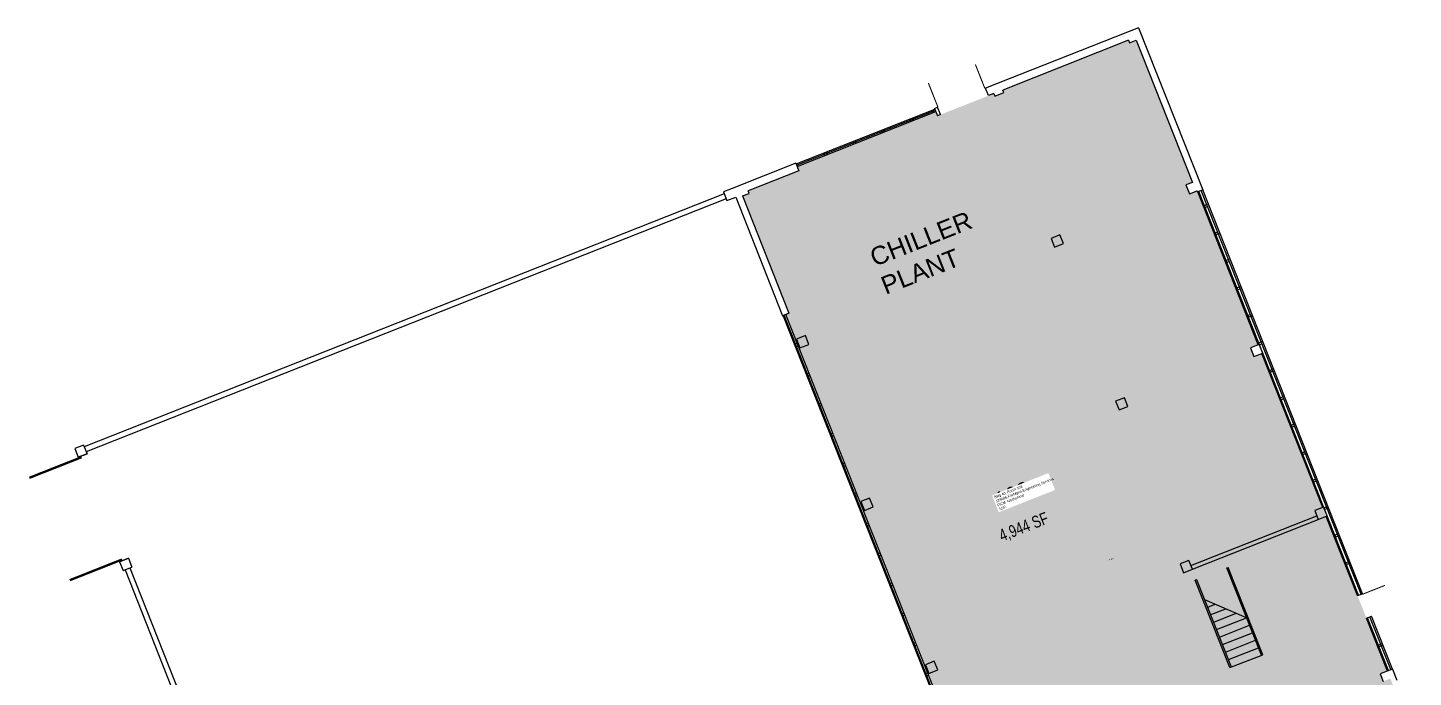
# Model space of a CAD drawing. Header units: inches. Extents: x 131918565 to 131921035, y 67963340 to 67966111.
# Drawn here: x 131918565 to 131920630, y 67965143 to 67966111 of the extents above; entities that cross this region are included whole.
import ezdxf
from ezdxf.enums import TextEntityAlignment as Align

# ---------------------------------------------------------------- set-up
doc = ezdxf.new("R2010")
doc.units = ezdxf.units.IN
doc.header["$LTSCALE"] = 10
doc.header["$MEASUREMENT"] = 0
for name, color, linetype in [('A-DOOR', 2, 'CONTINUOUS'), ('A-FLOR', 3, 'CONTINUOUS'), ('A-GLAZ', 1, 'CONTINUOUS'), ('A-IDEN-RNUM', 7, 'CONTINUOUS'), ('A-IDEN-SNUM', 4, 'CONTINUOUS'), ('A-IDEN-TEXT', 4, 'CONTINUOUS'), ('A-IDEN-VNUM', 4, 'CONTINUOUS'), ('A-WALL', 5, 'CONTINUOUS'), ('AREA-TEXT', 3, 'CONTINUOUS'), ('Rooms-Category-Color', 7, 'CONTINUOUS'), ('Rooms-College-Color', 7, 'CONTINUOUS'), ('Rooms-Department-Color', 7, 'CONTINUOUS'), ('Rooms-Division-Color', 7, 'CONTINUOUS'), ('Rooms-Information', 7, 'CONTINUOUS')]:
    doc.layers.add(name, color=color, linetype=linetype)
doc.styles.add('Annotative', font='arial.ttf')
doc.styles.add('CP_AREA', font='arial.ttf', dxfattribs={"height": 15})
doc.styles.add('CP_ROOMSNUMBER', font='arial.ttf', dxfattribs={"height": 1})
doc.styles.add('CP_ROOMVNUMBER', font='arial.ttf', dxfattribs={"width": 0.85, "height": 0.075})

msp = doc.modelspace()

# ---------------------------------------------------------------- hatches: boundary and pattern name
at = {"layer": 'Rooms-Category-Color', "true_color": 0xadadad}
msp.add_hatch(color=253, dxfattribs=at).paths.add_polyline_path([(131919749.7, 67965544.9), (131919940.3, 67965064.2), (131919945, 67965066), (131920036.6, 67964833.3), (131920136.6, 67964872.9), (131920141.3, 67964861), (131920629.9, 67965054.3), (131920595.7, 67965140.8), (131920585, 67965136.5), (131920580.6, 67965147.7), (131920591.3, 67965151.9), (131920500, 67965382.5), (131920404, 67965625.2), (131920392.4, 67965620.6), (131920387.2, 67965633.7), (131920398.8, 67965638.3), (131920340, 67965787.1), (131920308, 67965867.9), (131920296.4, 67965863.3), (131920291.2, 67965876.4), (131920301, 67965880.2), (131920217.1, 67966092.2), (131920207.3, 67966088.3), (131920205.8, 67966092.1), (131920018.1, 67966017.9), (131920019.6, 67966014.1), (131920006.5, 67966008.9), (131920005, 67966012.7), (131919920.9, 67965979.4), (131919918.3, 67965985.9), (131919711.5, 67965904.1), (131919714.1, 67965897.6), (131919638.7, 67965867.7), (131919640.2, 67965863.9), (131919630.4, 67965860.1), (131919699.5, 67965685.3), (131919694.5, 67965683.3), (131919746.8, 67965552.3)])
at = {"layer": 'Rooms-College-Color', "true_color": 0xadadad}
msp.add_hatch(color=253, dxfattribs=at).paths.add_polyline_path([(131919749.7, 67965544.9), (131919940.3, 67965064.2), (131919945, 67965066), (131920036.6, 67964833.3), (131920136.6, 67964872.9), (131920141.3, 67964861), (131920629.9, 67965054.3), (131920595.7, 67965140.8), (131920585, 67965136.5), (131920580.6, 67965147.7), (131920591.3, 67965151.9), (131920500, 67965382.5), (131920404, 67965625.2), (131920392.4, 67965620.6), (131920387.2, 67965633.7), (131920398.8, 67965638.3), (131920340, 67965787.1), (131920308, 67965867.9), (131920296.4, 67965863.3), (131920291.2, 67965876.4), (131920301, 67965880.2), (131920217.1, 67966092.2), (131920207.3, 67966088.3), (131920205.8, 67966092.1), (131920018.1, 67966017.9), (131920019.6, 67966014.1), (131920006.5, 67966008.9), (131920005, 67966012.7), (131919920.9, 67965979.4), (131919918.3, 67965985.9), (131919711.5, 67965904.1), (131919714.1, 67965897.6), (131919638.7, 67965867.7), (131919640.2, 67965863.9), (131919630.4, 67965860.1), (131919699.5, 67965685.3), (131919694.5, 67965683.3), (131919746.8, 67965552.3)])
at = {"layer": 'Rooms-Department-Color', "true_color": 0xacacac}
msp.add_hatch(color=253, dxfattribs=at).paths.add_polyline_path([(131919749.7, 67965544.9), (131919940.3, 67965064.2), (131919945, 67965066), (131920036.6, 67964833.3), (131920136.6, 67964872.9), (131920141.3, 67964861), (131920629.9, 67965054.3), (131920595.7, 67965140.8), (131920585, 67965136.5), (131920580.6, 67965147.7), (131920591.3, 67965151.9), (131920500, 67965382.5), (131920404, 67965625.2), (131920392.4, 67965620.6), (131920387.2, 67965633.7), (131920398.8, 67965638.3), (131920340, 67965787.1), (131920308, 67965867.9), (131920296.4, 67965863.3), (131920291.2, 67965876.4), (131920301, 67965880.2), (131920217.1, 67966092.2), (131920207.3, 67966088.3), (131920205.8, 67966092.1), (131920018.1, 67966017.9), (131920019.6, 67966014.1), (131920006.5, 67966008.9), (131920005, 67966012.7), (131919920.9, 67965979.4), (131919918.3, 67965985.9), (131919711.5, 67965904.1), (131919714.1, 67965897.6), (131919638.7, 67965867.7), (131919640.2, 67965863.9), (131919630.4, 67965860.1), (131919699.5, 67965685.3), (131919694.5, 67965683.3), (131919746.8, 67965552.3)])
at = {"layer": 'Rooms-Division-Color', "true_color": 0xadadad}
msp.add_hatch(color=253, dxfattribs=at).paths.add_polyline_path([(131919749.7, 67965544.9), (131919940.3, 67965064.2), (131919945, 67965066), (131920036.6, 67964833.3), (131920136.6, 67964872.9), (131920141.3, 67964861), (131920629.9, 67965054.3), (131920595.7, 67965140.8), (131920585, 67965136.5), (131920580.6, 67965147.7), (131920591.3, 67965151.9), (131920500, 67965382.5), (131920404, 67965625.2), (131920392.4, 67965620.6), (131920387.2, 67965633.7), (131920398.8, 67965638.3), (131920340, 67965787.1), (131920308, 67965867.9), (131920296.4, 67965863.3), (131920291.2, 67965876.4), (131920301, 67965880.2), (131920217.1, 67966092.2), (131920207.3, 67966088.3), (131920205.8, 67966092.1), (131920018.1, 67966017.9), (131920019.6, 67966014.1), (131920006.5, 67966008.9), (131920005, 67966012.7), (131919920.9, 67965979.4), (131919918.3, 67965985.9), (131919711.5, 67965904.1), (131919714.1, 67965897.6), (131919638.7, 67965867.7), (131919640.2, 67965863.9), (131919630.4, 67965860.1), (131919699.5, 67965685.3), (131919694.5, 67965683.3), (131919746.8, 67965552.3)])

# ---------------------------------------------------------------- linework, layer by layer
at = {"layer": 'A-DOOR'}
for points in [[(131919991.6, 67966020.3, 1.6, 1.6, 0), (131919977.4, 67966056, 0, 0, 0), (131919978.2, 67966056.3, 0, 0, 0.414214), (131919956.6, 67966006.4, 0, 0, 0.414214)], [(131919921.6, 67965992.6, 1.6, 1.6, 0), (131919907.4, 67966028.3, 0, 0, 0), (131919906.7, 67966028, 0, 0, -0.414214), (131919956.6, 67966006.4, 0, 0, -0.414214)], [(131918645.7, 67965470.7, 3.49, 3.49, 0), (131918567.8, 67965439.9, 0, 0, 0), (131918567.1, 67965441.5, 0, 0, 0.414214), (131918675.9, 67965394.4, 0, 0, 0.414214)], [(131918706, 67965318.2, 3.49, 3.49, 0), (131918628.1, 67965287.3, 0, 0, 0), (131918628.8, 67965285.7, 0, 0, -0.414214), (131918675.9, 67965394.4, 0, 0, -0.414214)], [(131920554.2, 67965266.4, 1.5, 1.5, 0), (131920587.7, 67965279.6, 0, 0, 0), (131920587.4, 67965280.3, 0, 0, -0.414214), (131920567.2, 67965233.6, 0, 0, -0.414214)]]:
    msp.add_lwpolyline(points, format="xyseb", dxfattribs=at)
at = {"layer": 'A-FLOR'}
for p, q in [((131920352.1, 67965305.8), (131920354, 67965306.5)), ((131920403.6, 67965175.5), (131920352.1, 67965305.8)), ((131920405.5, 67965176.3), (131920354, 67965306.5)), ((131920307.5, 67965288.1), (131920305.1, 67965287.2)), ((131920356.7, 67965157), (131920305.1, 67965287.2)), ((131920359, 67965157.9), (131920307.5, 67965288.1)), ((131920381.5, 67965231.3), (131920319.2, 67965258.3)), ((131920323.7, 67965247.2), (131920334.8, 67965251.6)), ((131920328.1, 67965236), (131920350.4, 67965244.8)), ((131920332.5, 67965224.8), (131920366, 67965238.1)), ((131920336.9, 67965213.7), (131920381.5, 67965231.3)), ((131920341.3, 67965202.5), (131920386, 67965220.2)), ((131920345.7, 67965191.4), (131920390.4, 67965209)), ((131920350.2, 67965180.2), (131920394.8, 67965197.9)), ((131920354.6, 67965169), (131920399.2, 67965186.7)), ((131920356.7, 67965157), (131920405.5, 67965176.3))]:
    msp.add_line(p, q, dxfattribs=at)
at = {"layer": 'A-GLAZ'}
for p, q in [((131919710.4, 67965907.9), (131919916.8, 67965989.6)), ((131919710.4, 67965907.9), (131919916.8, 67965989.6)), ((131919710.8, 67965905.9), (131919917.2, 67965987.6)), ((131919711.8, 67965904.2), (131919918.3, 67965985.9)), ((131919879.5, 67965974.9), (131919881, 67965971.2)), ((131919883.3, 67965976.3), (131919884.7, 67965972.6)), ((131919836.8, 67965958), (131919838.3, 67965954.2)), ((131919840.5, 67965959.4), (131919842, 67965955.7)), ((131919794.1, 67965941.1), (131919795.5, 67965937.3)), ((131919797.8, 67965942.5), (131919799.3, 67965938.8)), ((131919751.3, 67965924.1), (131919752.8, 67965920.4)), ((131919755, 67965925.6), (131919756.5, 67965921.9)), ((131920398.8, 67965638.3), (131920308.7, 67965866.1)), ((131920548.3, 67965264.9), (131920310.2, 67965866.7)), ((131920552.1, 67965266.3), (131920314, 67965868.2)), ((131920554.3, 67965267.2), (131920316.2, 67965869.1)), ((131920322.7, 67965847.3), (131920318.9, 67965845.8)), ((131920320, 67965843), (131920318.9, 67965845.8)), ((131920323.8, 67965844.5), (131920320, 67965843)), ((131920338.9, 67965806.3), (131920335.1, 67965804.9)), ((131920336.2, 67965802.1), (131920335.1, 67965804.9)), ((131920340, 67965803.6), (131920336.2, 67965802.1)), ((131920355.1, 67965765.4), (131920351.3, 67965763.9)), ((131920352.4, 67965761.1), (131920351.3, 67965763.9)), ((131920356.2, 67965762.6), (131920352.4, 67965761.1)), ((131920371.3, 67965724.4), (131920367.5, 67965723)), ((131920368.6, 67965720.2), (131920367.5, 67965723)), ((131920372.4, 67965721.6), (131920368.6, 67965720.2)), ((131919690.2, 67965681.6), (131919699.5, 67965685.3)), ((131919936.2, 67965062.6), (131919691.2, 67965682)), ((131919937.7, 67965063.2), (131919692.7, 67965682.6)), ((131919940, 67965064), (131919694.9, 67965683.4)), ((131920387.5, 67965683.5), (131920383.7, 67965682)), ((131920384.8, 67965679.2), (131920383.7, 67965682)), ((131920388.6, 67965680.7), (131920384.8, 67965679.2)), ((131920403.7, 67965642.5), (131920399.9, 67965641)), ((131919708.1, 67965639.1), (131919711.8, 67965640.6)), ((131919709.6, 67965635.4), (131919713.3, 67965636.9)), ((131920401, 67965638.3), (131920399.9, 67965641)), ((131920404.8, 67965639.7), (131920401, 67965638.3)), ((131920494.9, 67965395.6), (131920404, 67965625.2)), ((131920419.9, 67965601.6), (131920416.1, 67965600.1)), ((131919725.8, 67965594.5), (131919729.5, 67965596)), ((131919727.3, 67965590.8), (131919731, 67965592.2)), ((131920417.2, 67965597.3), (131920416.1, 67965600.1)), ((131920421, 67965598.8), (131920417.2, 67965597.3)), ((131920436.1, 67965560.6), (131920432.3, 67965559.1)), ((131919743.4, 67965549.9), (131919747.2, 67965551.3)), ((131919744.9, 67965546.1), (131919748.6, 67965547.6)), ((131920433.4, 67965556.4), (131920432.3, 67965559.1)), ((131920437.2, 67965557.8), (131920433.4, 67965556.4)), ((131920452.3, 67965519.7), (131920448.5, 67965518.2)), ((131919761.1, 67965505.2), (131919764.8, 67965506.7)), ((131919762.6, 67965501.5), (131919766.3, 67965503)), ((131920449.6, 67965515.4), (131920448.5, 67965518.2)), ((131920453.4, 67965516.9), (131920449.6, 67965515.4)), ((131920468.5, 67965478.7), (131920464.7, 67965477.2)), ((131920465.9, 67965474.5), (131920464.7, 67965477.2)), ((131919778.8, 67965460.6), (131919782.5, 67965462.1)), ((131919780.2, 67965456.9), (131919784, 67965458.3)), ((131920469.6, 67965475.9), (131920465.9, 67965474.5)), ((131920484.7, 67965437.8), (131920480.9, 67965436.3)), ((131920482.1, 67965433.5), (131920480.9, 67965436.3)), ((131919796.4, 67965416), (131919800.1, 67965417.4)), ((131920485.8, 67965435), (131920482.1, 67965433.5)), ((131919797.9, 67965412.2), (131919801.6, 67965413.7)), ((131920500.9, 67965396.8), (131920497.2, 67965395.3)), ((131920498.3, 67965392.6), (131920497.2, 67965395.3)), ((131920502, 67965394), (131920498.3, 67965392.6)), ((131920546.8, 67965264.3), (131920500, 67965382.5)), ((131919814.1, 67965371.3), (131919817.8, 67965372.8)), ((131919815.6, 67965367.6), (131919819.3, 67965369.1)), ((131920517.1, 67965355.9), (131920513.4, 67965354.4)), ((131920514.5, 67965351.6), (131920513.4, 67965354.4)), ((131920518.2, 67965353.1), (131920514.5, 67965351.6)), ((131919831.7, 67965326.7), (131919835.5, 67965328.2)), ((131919833.2, 67965323), (131919836.9, 67965324.4)), ((131920533.3, 67965314.9), (131920529.6, 67965313.4)), ((131920530.7, 67965310.7), (131920529.6, 67965313.4)), ((131920534.4, 67965312.1), (131920530.7, 67965310.7)), ((131919849.4, 67965282.1), (131919853.1, 67965283.5)), ((131919850.9, 67965278.3), (131919854.6, 67965279.8)), ((131919867.1, 67965237.4), (131919870.8, 67965238.9)), ((131919868.5, 67965233.7), (131919872.3, 67965235.2)), ((131920591.3, 67965151.9), (131920560.1, 67965230.8)), ((131920592.8, 67965152.5), (131920561.6, 67965231.4)), ((131920596.5, 67965154), (131920565.3, 67965232.9)), ((131920598.8, 67965154.9), (131920567.5, 67965233.7)), ((131919884.7, 67965192.8), (131919888.4, 67965194.3)), ((131919886.2, 67965189.1), (131919889.9, 67965190.5)), ((131920581.9, 67965192.1), (131920578.2, 67965190.6)), ((131920579.3, 67965187.8), (131920578.2, 67965190.6)), ((131920583, 67965189.3), (131920579.3, 67965187.8)), ((131919902.4, 67965148.2), (131919906.1, 67965149.6)), ((131919903.9, 67965144.4), (131919907.6, 67965145.9))]:
    msp.add_line(p, q, dxfattribs=at)
at = {"layer": 'A-WALL'}
for p, q in [((131920220.5, 67966110.9), (131919992.7, 67966020.7)), ((131920220.5, 67966110.9), (131920316.2, 67965869.1)), ((131920205.8, 67966092.1), (131920018.1, 67966017.9)), ((131920205.8, 67966092.1), (131920207.3, 67966088.3)), ((131920207.3, 67966088.3), (131920217.1, 67966092.2)), ((131920217.1, 67966092.2), (131920301, 67965880.2)), ((131919997.1, 67966009.6), (131919992.7, 67966020.7)), ((131920006.5, 67966008.9), (131920019.6, 67966014.1)), ((131920019.6, 67966014.1), (131920018.1, 67966017.9)), ((131920005, 67966012.7), (131919997.1, 67966009.6)), ((131920005, 67966012.7), (131920006.5, 67966008.9)), ((131919916.4, 67965990.5), (131919921.2, 67965992.4)), ((131919916.4, 67965990.5), (131919920.9, 67965979.4)), ((131919925.6, 67965981.3), (131919920.9, 67965979.4)), ((131919925.6, 67965981.3), (131919921.2, 67965992.4)), ((131919710, 67965908.9), (131919615.2, 67965871.3)), ((131919714.4, 67965897.7), (131919638.7, 67965867.7)), ((131919710, 67965908.9), (131919714.4, 67965897.7)), ((131919615.2, 67965871.3), (131919602.1, 67965866.2)), ((131920301, 67965880.2), (131920291.2, 67965876.4)), ((131920291.2, 67965876.4), (131920296.4, 67965863.3)), ((131919603.3, 67965863.4), (131918649.7, 67965486.1)), ((131919606.2, 67965856), (131918652.6, 67965478.7)), ((131919602.1, 67965866.2), (131919607.3, 67965853.2)), ((131919607.3, 67965853.2), (131919620.3, 67965858.3)), ((131919620.3, 67965858.3), (131919690.2, 67965681.6)), ((131919630.4, 67965860.1), (131919640.2, 67965863.9)), ((131919630.4, 67965860.1), (131919699.5, 67965685.3)), ((131919640.2, 67965863.9), (131919638.7, 67965867.7)), ((131920296.4, 67965863.3), (131920308, 67965867.9)), ((131920308, 67965867.9), (131920308.7, 67965866.1)), ((131920316.2, 67965869.1), (131920308.7, 67965866.1)), ((131920103.4, 67965802.1), (131920090.3, 67965796.9)), ((131920090.3, 67965796.9), (131920095.5, 67965783.8)), ((131920095.5, 67965783.8), (131920108.6, 67965789)), ((131920108.6, 67965789), (131920103.4, 67965802.1)), ((131919699.5, 67965685.3), (131919690.2, 67965681.6)), ((131919724.1, 67965652), (131919711, 67965646.8)), ((131919711, 67965646.8), (131919716.1, 67965633.7)), ((131919729.2, 67965638.9), (131919724.1, 67965652)), ((131919716.1, 67965633.7), (131919729.2, 67965638.9)), ((131920400.3, 67965638.9), (131920387.2, 67965633.7)), ((131920387.2, 67965633.7), (131920392.4, 67965620.6)), ((131920392.4, 67965620.6), (131920405.5, 67965625.8)), ((131920405.5, 67965625.8), (131920400.3, 67965638.9)), ((131920199.5, 67965559.4), (131920186.4, 67965554.2)), ((131920186.4, 67965554.2), (131920191.5, 67965541.1)), ((131920191.5, 67965541.1), (131920204.6, 67965546.3)), ((131920204.6, 67965546.3), (131920199.5, 67965559.4)), ((131918648.6, 67965488.8), (131918635.6, 67965483.6)), ((131918635.6, 67965483.6), (131918640.7, 67965470.6)), ((131918648.6, 67965488.8), (131918653.8, 67965475.8)), ((131918653.8, 67965475.8), (131918640.7, 67965470.6)), ((131918640.8, 67965470.6), (131918653.8, 67965475.8)), ((131919819.9, 67965409.7), (131919806.8, 67965404.5)), ((131919806.8, 67965404.5), (131919812, 67965391.4)), ((131919812, 67965391.4), (131919825.1, 67965396.6)), ((131919825.1, 67965396.6), (131919819.9, 67965409.7)), ((131920496.3, 67965396.2), (131920483.2, 67965391)), ((131920501.5, 67965383.1), (131920496.3, 67965396.2)), ((131920298.5, 67965309.2), (131920486.2, 67965383.5)), ((131920300.7, 67965303.6), (131920488.4, 67965377.9)), ((131920483.2, 67965391), (131920488.4, 67965377.9)), ((131920488.4, 67965377.9), (131920501.5, 67965383.1)), ((131918702.4, 67965314.8), (131918715.4, 67965320)), ((131918715.4, 67965320), (131918702.4, 67965314.8)), ((131918702.4, 67965314.8), (131918707.5, 67965301.8)), ((131918715.4, 67965320), (131918720.6, 67965307)), ((131920295.5, 67965316.7), (131920282.4, 67965311.5)), ((131920300.7, 67965303.6), (131920295.5, 67965316.7)), ((131918707.5, 67965301.8), (131918720.6, 67965307)), ((131918710.4, 67965302.9), (131918951.7, 67964693.1)), ((131918717.7, 67965305.9), (131918959, 67964696)), ((131920282.4, 67965311.5), (131920287.6, 67965298.4)), ((131920287.6, 67965298.4), (131920300.7, 67965303.6)), ((131920546.8, 67965264.3), (131920554.3, 67965267.2)), ((131920560.1, 67965230.8), (131920567.5, 67965233.7)), ((131919916.1, 67965166.6), (131919903, 67965161.4)), ((131919903, 67965161.4), (131919908.2, 67965148.3)), ((131919908.2, 67965148.3), (131919921.3, 67965153.5)), ((131919921.3, 67965153.5), (131919916.1, 67965166.6)), ((131920598.8, 67965154.9), (131920580.6, 67965147.7)), ((131920580.6, 67965147.7), (131920585, 67965136.5)), ((131920598.8, 67965154.9), (131920605.4, 67965138.1))]:
    msp.add_line(p, q, dxfattribs=at)

# ---------------------------------------------------------------- texts
at = {"layer": 'A-IDEN-RNUM', "style": 'CP_ROOMSNUMBER'}
msp.add_text('0103-00', height=0.96, rotation=21.5871, dxfattribs=at).set_placement((131920179.2, 67965317.1))
at = {"layer": 'A-IDEN-SNUM', "style": 'CP_ROOMSNUMBER'}
msp.add_text('0400010300', height=0.96, rotation=21.5871, dxfattribs=at).set_placement((131920176, 67965317))
at = {"layer": 'A-IDEN-TEXT', "insert": (131919817.3, 67965779.5), "char_height": 27, "width": 195.48, "attachment_point": 1, "rotation": 21.5871, "style": 'Annotative'}
msp.add_mtext('CHILLER PLANT', dxfattribs=at)
at = {"layer": 'A-IDEN-VNUM', "style": 'CP_ROOMVNUMBER', "width": 0.85}
msp.add_text('103', height=27, rotation=21.5871, dxfattribs=at).set_placement((131920033.3, 67965413.5), align=Align.MIDDLE_CENTER)
at = {"layer": 'AREA-TEXT', "style": 'CP_AREA', "width": 0.75}
msp.add_text('4,944 SF', height=18, rotation=21.5871, dxfattribs=at).set_placement((131920049.3, 67965367.1), align=Align.MIDDLE_CENTER)

# ---------------------------------------------------------------- next in the draw order: texts
at = {"layer": 'Rooms-Information', "insert": (131920013.4, 67965391.1), "char_height": 3.857, "width": 86.4, "attachment_point": 7, "rotation": 21.5871, "style": 'CP_ROOMVNUMBER', "bg_fill": 3, "box_fill_scale": 1.5, "bg_fill_color": 256, "bg_fill_true_color": 13158600, "bg_fill_transparency": 0}
msp.add_mtext('Bldg.40, Room 103^M^J128006-FacMgmt-Engineering Services^M^JFICM: Mechanical^M^JASF: ', dxfattribs=at)

doc.saveas('drawing.dxf')
